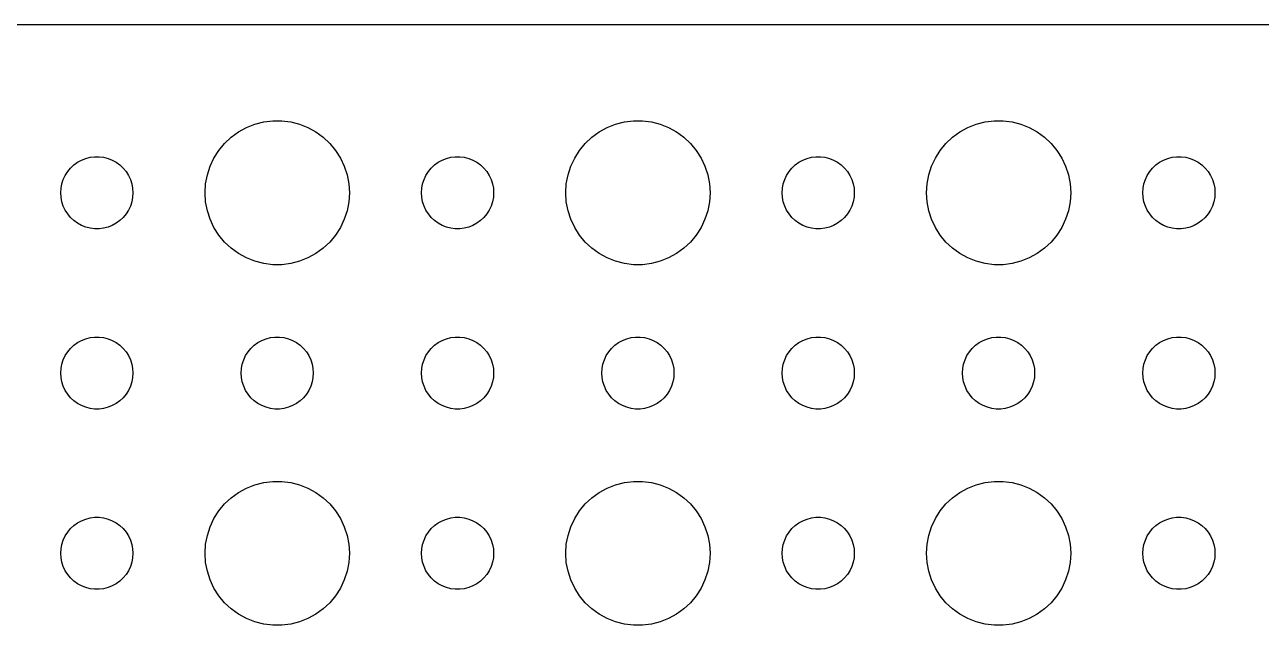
# Model space of a CAD drawing. Header units: metres. Extents: x -104 to 104, y -104 to 104.
# Drawn here: x -3 to 48.4, y 79.5 to 104.5 of the extents above; entities that cross this region are included whole.
import ezdxf

# ---------------------------------------------------------------- set-up
doc = ezdxf.new("R2010")
doc.units = ezdxf.units.M

msp = doc.modelspace()

# ---------------------------------------------------------------- linework, layer by layer
for p, q in [((99.8139, 104.49), (-99.8139, 104.49)), ((6.22266, 100.214), (6.57294, 100.353)), ((6.57294, 100.353), (6.93785, 100.447)), ((6.93785, 100.447), (7.31161, 100.494)), ((7.31161, 100.494), (7.68837, 100.494)), ((7.68837, 100.494), (8.06213, 100.447)), ((8.06213, 100.447), (8.42705, 100.353)), ((8.42705, 100.353), (8.77733, 100.214)), ((21.2227, 100.214), (21.5729, 100.353)), ((21.5729, 100.353), (21.9379, 100.447)), ((21.9379, 100.447), (22.3116, 100.494)), ((22.3116, 100.494), (22.6884, 100.494)), ((22.6884, 100.494), (23.0621, 100.447)), ((23.0621, 100.447), (23.427, 100.353)), ((23.427, 100.353), (23.7773, 100.214)), ((36.2227, 100.214), (36.5729, 100.353)), ((36.5729, 100.353), (36.9379, 100.447)), ((36.9379, 100.447), (37.3116, 100.494)), ((37.3116, 100.494), (37.6884, 100.494)), ((37.6884, 100.494), (38.0621, 100.447)), ((38.0621, 100.447), (38.427, 100.353)), ((38.427, 100.353), (38.7773, 100.214)), ((5.31308, 99.5536), (5.58772, 99.8115)), ((5.58772, 99.8115), (5.89252, 100.033)), ((5.89252, 100.033), (6.22266, 100.214)), ((8.77733, 100.214), (9.10747, 100.033)), ((9.10747, 100.033), (9.41226, 99.8115)), ((9.41226, 99.8115), (9.6869, 99.5536)), ((20.3131, 99.5536), (20.5877, 99.8115)), ((20.5877, 99.8115), (20.8925, 100.033)), ((20.8925, 100.033), (21.2227, 100.214)), ((23.7773, 100.214), (24.1075, 100.033)), ((24.1075, 100.033), (24.4123, 99.8115)), ((24.4123, 99.8115), (24.6869, 99.5536)), ((35.3131, 99.5536), (35.5877, 99.8115)), ((35.5877, 99.8115), (35.8925, 100.033)), ((35.8925, 100.033), (36.2227, 100.214)), ((38.7773, 100.214), (39.1075, 100.033)), ((39.1075, 100.033), (39.4123, 99.8115)), ((39.4123, 99.8115), (39.6869, 99.5536)), ((4.87108, 98.9453), (5.07294, 99.2634)), ((5.07294, 99.2634), (5.31308, 99.5536)), ((9.6869, 99.5536), (9.92705, 99.2634)), ((9.92705, 99.2634), (10.1289, 98.9453)), ((19.8711, 98.9453), (20.0729, 99.2634)), ((20.0729, 99.2634), (20.3131, 99.5536)), ((24.6869, 99.5536), (24.927, 99.2634)), ((24.927, 99.2634), (25.1289, 98.9453)), ((34.8711, 98.9453), (35.0729, 99.2634)), ((35.0729, 99.2634), (35.3131, 99.5536)), ((39.6869, 99.5536), (39.927, 99.2634)), ((39.927, 99.2634), (40.1289, 98.9453)), ((-0.95613, 98.6558), (-0.80373, 98.7665)), ((-0.80373, 98.7665), (-0.63866, 98.8572)), ((-0.63866, 98.8572), (-0.46352, 98.9266)), ((-0.46352, 98.9266), (-0.28107, 98.9734)), ((-0.28107, 98.9734), (-0.09418, 98.997)), ((-0.09418, 98.997), (0.09418, 98.997)), ((0.09418, 98.997), (0.28107, 98.9734)), ((0.28107, 98.9734), (0.46352, 98.9266)), ((0.46352, 98.9266), (0.63866, 98.8572)), ((0.63866, 98.8572), (0.80373, 98.7665)), ((0.80373, 98.7665), (0.95613, 98.6558)), ((4.71066, 98.6044), (4.87108, 98.9453)), ((10.1289, 98.9453), (10.2893, 98.6044)), ((14.0439, 98.6558), (14.1963, 98.7665)), ((14.1963, 98.7665), (14.3613, 98.8572)), ((14.3613, 98.8572), (14.5365, 98.9266)), ((14.5365, 98.9266), (14.7189, 98.9734)), ((14.7189, 98.9734), (14.9058, 98.997)), ((14.9058, 98.997), (15.0942, 98.997)), ((15.0942, 98.997), (15.2811, 98.9734)), ((15.2811, 98.9734), (15.4635, 98.9266)), ((15.4635, 98.9266), (15.6387, 98.8572)), ((15.6387, 98.8572), (15.8037, 98.7665)), ((15.8037, 98.7665), (15.9561, 98.6558)), ((19.7107, 98.6044), (19.8711, 98.9453)), ((25.1289, 98.9453), (25.2893, 98.6044)), ((29.0439, 98.6558), (29.1963, 98.7665)), ((29.1963, 98.7665), (29.3613, 98.8572)), ((29.3613, 98.8572), (29.5365, 98.9266)), ((29.5365, 98.9266), (29.7189, 98.9734)), ((29.7189, 98.9734), (29.9058, 98.997)), ((29.9058, 98.997), (30.0942, 98.997)), ((30.0942, 98.997), (30.2811, 98.9734)), ((30.2811, 98.9734), (30.4635, 98.9266)), ((30.4635, 98.9266), (30.6387, 98.8572)), ((30.6387, 98.8572), (30.8037, 98.7665)), ((30.8037, 98.7665), (30.9561, 98.6558)), ((34.7107, 98.6044), (34.8711, 98.9453)), ((40.1289, 98.9453), (40.2893, 98.6044)), ((44.0439, 98.6558), (44.1963, 98.7665)), ((44.1963, 98.7665), (44.3613, 98.8572)), ((44.3613, 98.8572), (44.5365, 98.9266)), ((44.5365, 98.9266), (44.7189, 98.9734)), ((44.7189, 98.9734), (44.9058, 98.997)), ((44.9058, 98.997), (45.0942, 98.997)), ((45.0942, 98.997), (45.2811, 98.9734)), ((45.2811, 98.9734), (45.4635, 98.9266)), ((45.4635, 98.9266), (45.6387, 98.8572)), ((45.6387, 98.8572), (45.8037, 98.7665)), ((45.8037, 98.7665), (45.9561, 98.6558)), ((-1.39465, 98.0522), (-1.31445, 98.2226)), ((-1.31445, 98.2226), (-1.21352, 98.3817)), ((-1.21352, 98.3817), (-1.09344, 98.5268)), ((-1.09344, 98.5268), (-0.95613, 98.6558)), ((0.95613, 98.6558), (1.09344, 98.5268)), ((1.09344, 98.5268), (1.21352, 98.3817)), ((1.21352, 98.3817), (1.31445, 98.2226)), ((1.31445, 98.2226), (1.39465, 98.0522)), ((4.52365, 97.876), (4.59424, 98.2461)), ((4.59424, 98.2461), (4.71066, 98.6044)), ((10.2893, 98.6044), (10.4057, 98.2461)), ((10.4057, 98.2461), (10.4763, 97.876)), ((13.6053, 98.0522), (13.6855, 98.2226)), ((13.6855, 98.2226), (13.7865, 98.3817)), ((13.7865, 98.3817), (13.9065, 98.5268)), ((13.9065, 98.5268), (14.0439, 98.6558)), ((15.9561, 98.6558), (16.0934, 98.5268)), ((16.0934, 98.5268), (16.2135, 98.3817)), ((16.2135, 98.3817), (16.3145, 98.2226)), ((16.3145, 98.2226), (16.3947, 98.0522)), ((19.5237, 97.876), (19.5942, 98.2461)), ((19.5942, 98.2461), (19.7107, 98.6044)), ((25.2893, 98.6044), (25.4057, 98.2461)), ((25.4057, 98.2461), (25.4763, 97.876)), ((28.6053, 98.0522), (28.6855, 98.2226)), ((28.6855, 98.2226), (28.7865, 98.3817)), ((28.7865, 98.3817), (28.9065, 98.5268)), ((28.9065, 98.5268), (29.0439, 98.6558)), ((30.9561, 98.6558), (31.0934, 98.5268)), ((31.0934, 98.5268), (31.2135, 98.3817)), ((31.2135, 98.3817), (31.3145, 98.2226)), ((31.3145, 98.2226), (31.3947, 98.0522)), ((34.5237, 97.876), (34.5942, 98.2461)), ((34.5942, 98.2461), (34.7107, 98.6044)), ((40.2893, 98.6044), (40.4057, 98.2461)), ((40.4057, 98.2461), (40.4763, 97.876)), ((43.6053, 98.0522), (43.6855, 98.2226)), ((43.6855, 98.2226), (43.7865, 98.3817)), ((43.7865, 98.3817), (43.9065, 98.5268)), ((43.9065, 98.5268), (44.0439, 98.6558)), ((45.9561, 98.6558), (46.0934, 98.5268)), ((46.0934, 98.5268), (46.2135, 98.3817)), ((46.2135, 98.3817), (46.3145, 98.2226)), ((46.3145, 98.2226), (46.3947, 98.0522)), ((-1.48816, 97.688), (-1.45287, 97.873)), ((-1.45287, 97.873), (-1.39465, 98.0522)), ((1.39465, 98.0522), (1.45287, 97.873)), ((1.45287, 97.873), (1.48816, 97.688)), ((4.5, 97.5), (4.52365, 97.876)), ((10.4763, 97.876), (10.5, 97.5)), ((13.5118, 97.688), (13.5471, 97.873)), ((13.5471, 97.873), (13.6053, 98.0522)), ((16.3947, 98.0522), (16.4529, 97.873)), ((16.4529, 97.873), (16.4882, 97.688)), ((19.5, 97.5), (19.5237, 97.876)), ((25.4763, 97.876), (25.5, 97.5)), ((28.5118, 97.688), (28.5471, 97.873)), ((28.5471, 97.873), (28.6053, 98.0522)), ((31.3947, 98.0522), (31.4529, 97.873)), ((31.4529, 97.873), (31.4882, 97.688)), ((34.5, 97.5), (34.5237, 97.876)), ((40.4763, 97.876), (40.5, 97.5)), ((43.5118, 97.688), (43.5471, 97.873)), ((43.5471, 97.873), (43.6053, 98.0522)), ((46.3947, 98.0522), (46.4529, 97.873)), ((46.4529, 97.873), (46.4882, 97.688)), ((-1.5, 97.5), (-1.48816, 97.688)), ((-1.48816, 97.312), (-1.5, 97.5)), ((-1.45287, 97.127), (-1.48816, 97.312)), ((1.48816, 97.312), (1.45287, 97.127)), ((1.48816, 97.688), (1.5, 97.5)), ((1.5, 97.5), (1.48816, 97.312)), ((4.52365, 97.124), (4.5, 97.5)), ((10.5, 97.5), (10.4763, 97.124)), ((13.5, 97.5), (13.5118, 97.688)), ((13.5118, 97.312), (13.5, 97.5)), ((13.5471, 97.127), (13.5118, 97.312)), ((16.4882, 97.312), (16.4529, 97.127)), ((16.4882, 97.688), (16.5, 97.5)), ((16.5, 97.5), (16.4882, 97.312)), ((19.5237, 97.124), (19.5, 97.5)), ((25.5, 97.5), (25.4763, 97.124)), ((28.5, 97.5), (28.5118, 97.688)), ((28.5118, 97.312), (28.5, 97.5)), ((28.5471, 97.127), (28.5118, 97.312)), ((31.4882, 97.312), (31.4529, 97.127)), ((31.4882, 97.688), (31.5, 97.5)), ((31.5, 97.5), (31.4882, 97.312)), ((34.5237, 97.124), (34.5, 97.5)), ((40.5, 97.5), (40.4763, 97.124)), ((43.5, 97.5), (43.5118, 97.688)), ((43.5118, 97.312), (43.5, 97.5)), ((43.5471, 97.127), (43.5118, 97.312)), ((46.4882, 97.312), (46.4529, 97.127)), ((46.4882, 97.688), (46.5, 97.5)), ((46.5, 97.5), (46.4882, 97.312)), ((-1.39465, 96.9478), (-1.45287, 97.127)), ((-1.31445, 96.7774), (-1.39465, 96.9478)), ((-1.21352, 96.6183), (-1.31445, 96.7774)), ((1.31445, 96.7774), (1.21352, 96.6183)), ((1.39465, 96.9478), (1.31445, 96.7774)), ((1.45287, 97.127), (1.39465, 96.9478)), ((4.59424, 96.7539), (4.52365, 97.124)), ((4.71066, 96.3956), (4.59424, 96.7539)), ((10.4057, 96.7539), (10.2893, 96.3956)), ((10.4763, 97.124), (10.4057, 96.7539)), ((13.6053, 96.9478), (13.5471, 97.127)), ((13.6855, 96.7774), (13.6053, 96.9478)), ((13.7865, 96.6183), (13.6855, 96.7774)), ((16.3145, 96.7774), (16.2135, 96.6183)), ((16.3947, 96.9478), (16.3145, 96.7774)), ((16.4529, 97.127), (16.3947, 96.9478)), ((19.5942, 96.7539), (19.5237, 97.124)), ((19.7107, 96.3956), (19.5942, 96.7539)), ((25.4057, 96.7539), (25.2893, 96.3956)), ((25.4763, 97.124), (25.4057, 96.7539)), ((28.6053, 96.9478), (28.5471, 97.127)), ((28.6855, 96.7774), (28.6053, 96.9478)), ((28.7865, 96.6183), (28.6855, 96.7774)), ((31.3145, 96.7774), (31.2135, 96.6183)), ((31.3947, 96.9478), (31.3145, 96.7774)), ((31.4529, 97.127), (31.3947, 96.9478)), ((34.5942, 96.7539), (34.5237, 97.124)), ((34.7107, 96.3956), (34.5942, 96.7539)), ((40.4057, 96.7539), (40.2893, 96.3956)), ((40.4763, 97.124), (40.4057, 96.7539)), ((43.6053, 96.9478), (43.5471, 97.127)), ((43.6855, 96.7774), (43.6053, 96.9478)), ((43.7865, 96.6183), (43.6855, 96.7774)), ((46.3145, 96.7774), (46.2135, 96.6183)), ((46.3947, 96.9478), (46.3145, 96.7774)), ((46.4529, 97.127), (46.3947, 96.9478)), ((-1.09344, 96.4732), (-1.21352, 96.6183)), ((-0.95613, 96.3442), (-1.09344, 96.4732)), ((-0.80373, 96.2335), (-0.95613, 96.3442)), ((-0.63866, 96.1428), (-0.80373, 96.2335)), ((0.80373, 96.2335), (0.63866, 96.1428)), ((0.95613, 96.3442), (0.80373, 96.2335)), ((1.09344, 96.4732), (0.95613, 96.3442)), ((1.21352, 96.6183), (1.09344, 96.4732)), ((4.87108, 96.0547), (4.71066, 96.3956)), ((10.2893, 96.3956), (10.1289, 96.0547)), ((13.9065, 96.4732), (13.7865, 96.6183)), ((14.0439, 96.3442), (13.9065, 96.4732)), ((14.1963, 96.2335), (14.0439, 96.3442)), ((14.3613, 96.1428), (14.1963, 96.2335)), ((15.8037, 96.2335), (15.6387, 96.1428)), ((15.9561, 96.3442), (15.8037, 96.2335)), ((16.0934, 96.4732), (15.9561, 96.3442)), ((16.2135, 96.6183), (16.0934, 96.4732)), ((19.8711, 96.0547), (19.7107, 96.3956)), ((25.2893, 96.3956), (25.1289, 96.0547)), ((28.9065, 96.4732), (28.7865, 96.6183)), ((29.0439, 96.3442), (28.9065, 96.4732)), ((29.1963, 96.2335), (29.0439, 96.3442)), ((29.3613, 96.1428), (29.1963, 96.2335)), ((30.8037, 96.2335), (30.6387, 96.1428)), ((30.9561, 96.3442), (30.8037, 96.2335)), ((31.0934, 96.4732), (30.9561, 96.3442)), ((31.2135, 96.6183), (31.0934, 96.4732)), ((34.8711, 96.0547), (34.7107, 96.3956)), ((40.2893, 96.3956), (40.1289, 96.0547)), ((43.9065, 96.4732), (43.7865, 96.6183)), ((44.0439, 96.3442), (43.9065, 96.4732)), ((44.1963, 96.2335), (44.0439, 96.3442)), ((44.3613, 96.1428), (44.1963, 96.2335)), ((45.8037, 96.2335), (45.6387, 96.1428)), ((45.9561, 96.3442), (45.8037, 96.2335)), ((46.0934, 96.4732), (45.9561, 96.3442)), ((46.2135, 96.6183), (46.0934, 96.4732)), ((-0.46352, 96.0734), (-0.63866, 96.1428)), ((-0.28107, 96.0266), (-0.46352, 96.0734)), ((-0.09418, 96.003), (-0.28107, 96.0266)), ((0.09418, 96.003), (-0.09418, 96.003)), ((0.28107, 96.0266), (0.09418, 96.003)), ((0.46352, 96.0734), (0.28107, 96.0266)), ((0.63866, 96.1428), (0.46352, 96.0734)), ((5.07294, 95.7366), (4.87108, 96.0547)), ((5.31308, 95.4464), (5.07294, 95.7366)), ((9.92705, 95.7366), (9.6869, 95.4464)), ((10.1289, 96.0547), (9.92705, 95.7366)), ((14.5365, 96.0734), (14.3613, 96.1428)), ((14.7189, 96.0266), (14.5365, 96.0734)), ((14.9058, 96.003), (14.7189, 96.0266)), ((15.0942, 96.003), (14.9058, 96.003)), ((15.2811, 96.0266), (15.0942, 96.003)), ((15.4635, 96.0734), (15.2811, 96.0266)), ((15.6387, 96.1428), (15.4635, 96.0734)), ((20.0729, 95.7366), (19.8711, 96.0547)), ((20.3131, 95.4464), (20.0729, 95.7366)), ((24.927, 95.7366), (24.6869, 95.4464)), ((25.1289, 96.0547), (24.927, 95.7366)), ((29.5365, 96.0734), (29.3613, 96.1428)), ((29.7189, 96.0266), (29.5365, 96.0734)), ((29.9058, 96.003), (29.7189, 96.0266)), ((30.0942, 96.003), (29.9058, 96.003)), ((30.2811, 96.0266), (30.0942, 96.003)), ((30.4635, 96.0734), (30.2811, 96.0266)), ((30.6387, 96.1428), (30.4635, 96.0734)), ((35.0729, 95.7366), (34.8711, 96.0547)), ((35.3131, 95.4464), (35.0729, 95.7366)), ((39.927, 95.7366), (39.6869, 95.4464)), ((40.1289, 96.0547), (39.927, 95.7366)), ((44.5365, 96.0734), (44.3613, 96.1428)), ((44.7189, 96.0266), (44.5365, 96.0734)), ((44.9058, 96.003), (44.7189, 96.0266)), ((45.0942, 96.003), (44.9058, 96.003)), ((45.2811, 96.0266), (45.0942, 96.003)), ((45.4635, 96.0734), (45.2811, 96.0266)), ((45.6387, 96.1428), (45.4635, 96.0734)), ((5.58772, 95.1885), (5.31308, 95.4464)), ((5.89252, 94.967), (5.58772, 95.1885)), ((9.41226, 95.1885), (9.10747, 94.967)), ((9.6869, 95.4464), (9.41226, 95.1885)), ((20.5877, 95.1885), (20.3131, 95.4464)), ((20.8925, 94.967), (20.5877, 95.1885)), ((24.4123, 95.1885), (24.1075, 94.967)), ((24.6869, 95.4464), (24.4123, 95.1885)), ((35.5877, 95.1885), (35.3131, 95.4464)), ((35.8925, 94.967), (35.5877, 95.1885)), ((39.4123, 95.1885), (39.1075, 94.967)), ((39.6869, 95.4464), (39.4123, 95.1885)), ((6.22266, 94.7855), (5.89252, 94.967)), ((6.57294, 94.6468), (6.22266, 94.7855)), ((6.93785, 94.5531), (6.57294, 94.6468)), ((8.42705, 94.6468), (8.06213, 94.5531)), ((8.77733, 94.7855), (8.42705, 94.6468)), ((9.10747, 94.967), (8.77733, 94.7855)), ((21.2227, 94.7855), (20.8925, 94.967)), ((21.5729, 94.6468), (21.2227, 94.7855)), ((21.9379, 94.5531), (21.5729, 94.6468)), ((23.427, 94.6468), (23.0621, 94.5531)), ((23.7773, 94.7855), (23.427, 94.6468)), ((24.1075, 94.967), (23.7773, 94.7855)), ((36.2227, 94.7855), (35.8925, 94.967)), ((36.5729, 94.6468), (36.2227, 94.7855)), ((36.9379, 94.5531), (36.5729, 94.6468)), ((38.427, 94.6468), (38.0621, 94.5531)), ((38.7773, 94.7855), (38.427, 94.6468)), ((39.1075, 94.967), (38.7773, 94.7855)), ((7.31161, 94.5059), (6.93785, 94.5531)), ((7.68837, 94.5059), (7.31161, 94.5059)), ((8.06213, 94.5531), (7.68837, 94.5059)), ((22.3116, 94.5059), (21.9379, 94.5531)), ((22.6884, 94.5059), (22.3116, 94.5059)), ((23.0621, 94.5531), (22.6884, 94.5059)), ((37.3116, 94.5059), (36.9379, 94.5531)), ((37.6884, 94.5059), (37.3116, 94.5059)), ((38.0621, 94.5531), (37.6884, 94.5059)), ((-1.21352, 90.8817), (-1.09344, 91.0268)), ((-1.09344, 91.0268), (-0.95613, 91.1558)), ((-0.95613, 91.1558), (-0.80373, 91.2665)), ((-0.80373, 91.2665), (-0.63866, 91.3572)), ((-0.63866, 91.3572), (-0.46352, 91.4266)), ((-0.46352, 91.4266), (-0.28107, 91.4734)), ((-0.28107, 91.4734), (-0.09418, 91.497)), ((-0.09418, 91.497), (0.09418, 91.497)), ((0.09418, 91.497), (0.28107, 91.4734)), ((0.28107, 91.4734), (0.46352, 91.4266)), ((0.46352, 91.4266), (0.63866, 91.3572)), ((0.63866, 91.3572), (0.80373, 91.2665)), ((0.80373, 91.2665), (0.95613, 91.1558)), ((0.95613, 91.1558), (1.09344, 91.0268)), ((1.09344, 91.0268), (1.21352, 90.8817)), ((6.28647, 90.8817), (6.40654, 91.0268)), ((6.40654, 91.0268), (6.54385, 91.1558)), ((6.54385, 91.1558), (6.69626, 91.2665)), ((6.69626, 91.2665), (6.86133, 91.3572)), ((6.86133, 91.3572), (7.03647, 91.4266)), ((7.03647, 91.4266), (7.21892, 91.4734)), ((7.21892, 91.4734), (7.40581, 91.497)), ((7.40581, 91.497), (7.59418, 91.497)), ((7.59418, 91.497), (7.78107, 91.4734)), ((7.78107, 91.4734), (7.96352, 91.4266)), ((7.96352, 91.4266), (8.13866, 91.3572)), ((8.13866, 91.3572), (8.30373, 91.2665)), ((8.30373, 91.2665), (8.45613, 91.1558)), ((8.45613, 91.1558), (8.59344, 91.0268)), ((8.59344, 91.0268), (8.71352, 90.8817)), ((13.7865, 90.8817), (13.9065, 91.0268)), ((13.9065, 91.0268), (14.0439, 91.1558)), ((14.0439, 91.1558), (14.1963, 91.2665)), ((14.1963, 91.2665), (14.3613, 91.3572)), ((14.3613, 91.3572), (14.5365, 91.4266)), ((14.5365, 91.4266), (14.7189, 91.4734)), ((14.7189, 91.4734), (14.9058, 91.497)), ((14.9058, 91.497), (15.0942, 91.497)), ((15.0942, 91.497), (15.2811, 91.4734)), ((15.2811, 91.4734), (15.4635, 91.4266)), ((15.4635, 91.4266), (15.6387, 91.3572)), ((15.6387, 91.3572), (15.8037, 91.2665)), ((15.8037, 91.2665), (15.9561, 91.1558)), ((15.9561, 91.1558), (16.0934, 91.0268)), ((16.0934, 91.0268), (16.2135, 90.8817)), ((21.2865, 90.8817), (21.4065, 91.0268)), ((21.4065, 91.0268), (21.5439, 91.1558)), ((21.5439, 91.1558), (21.6963, 91.2665)), ((21.6963, 91.2665), (21.8613, 91.3572)), ((21.8613, 91.3572), (22.0365, 91.4266)), ((22.0365, 91.4266), (22.2189, 91.4734)), ((22.2189, 91.4734), (22.4058, 91.497)), ((22.4058, 91.497), (22.5942, 91.497)), ((22.5942, 91.497), (22.7811, 91.4734)), ((22.7811, 91.4734), (22.9635, 91.4266)), ((22.9635, 91.4266), (23.1387, 91.3572)), ((23.1387, 91.3572), (23.3037, 91.2665)), ((23.3037, 91.2665), (23.4561, 91.1558)), ((23.4561, 91.1558), (23.5934, 91.0268)), ((23.5934, 91.0268), (23.7135, 90.8817)), ((28.7865, 90.8817), (28.9065, 91.0268)), ((28.9065, 91.0268), (29.0439, 91.1558)), ((29.0439, 91.1558), (29.1963, 91.2665)), ((29.1963, 91.2665), (29.3613, 91.3572)), ((29.3613, 91.3572), (29.5365, 91.4266)), ((29.5365, 91.4266), (29.7189, 91.4734)), ((29.7189, 91.4734), (29.9058, 91.497)), ((29.9058, 91.497), (30.0942, 91.497)), ((30.0942, 91.497), (30.2811, 91.4734)), ((30.2811, 91.4734), (30.4635, 91.4266)), ((30.4635, 91.4266), (30.6387, 91.3572)), ((30.6387, 91.3572), (30.8037, 91.2665)), ((30.8037, 91.2665), (30.9561, 91.1558)), ((30.9561, 91.1558), (31.0934, 91.0268)), ((31.0934, 91.0268), (31.2135, 90.8817)), ((36.2865, 90.8817), (36.4065, 91.0268)), ((36.4065, 91.0268), (36.5439, 91.1558)), ((36.5439, 91.1558), (36.6963, 91.2665)), ((36.6963, 91.2665), (36.8613, 91.3572)), ((36.8613, 91.3572), (37.0365, 91.4266)), ((37.0365, 91.4266), (37.2189, 91.4734)), ((37.2189, 91.4734), (37.4058, 91.497)), ((37.4058, 91.497), (37.5942, 91.497)), ((37.5942, 91.497), (37.7811, 91.4734)), ((37.7811, 91.4734), (37.9635, 91.4266)), ((37.9635, 91.4266), (38.1387, 91.3572)), ((38.1387, 91.3572), (38.3037, 91.2665)), ((38.3037, 91.2665), (38.4561, 91.1558)), ((38.4561, 91.1558), (38.5934, 91.0268)), ((38.5934, 91.0268), (38.7135, 90.8817)), ((43.7865, 90.8817), (43.9065, 91.0268)), ((43.9065, 91.0268), (44.0439, 91.1558)), ((44.0439, 91.1558), (44.1963, 91.2665)), ((44.1963, 91.2665), (44.3613, 91.3572)), ((44.3613, 91.3572), (44.5365, 91.4266)), ((44.5365, 91.4266), (44.7189, 91.4734)), ((44.7189, 91.4734), (44.9058, 91.497)), ((44.9058, 91.497), (45.0942, 91.497)), ((45.0942, 91.497), (45.2811, 91.4734)), ((45.2811, 91.4734), (45.4635, 91.4266)), ((45.4635, 91.4266), (45.6387, 91.3572)), ((45.6387, 91.3572), (45.8037, 91.2665)), ((45.8037, 91.2665), (45.9561, 91.1558)), ((45.9561, 91.1558), (46.0934, 91.0268)), ((46.0934, 91.0268), (46.2135, 90.8817)), ((-1.45287, 90.373), (-1.39465, 90.5522)), ((-1.39465, 90.5522), (-1.31445, 90.7226)), ((-1.31445, 90.7226), (-1.21352, 90.8817)), ((1.21352, 90.8817), (1.31445, 90.7226)), ((1.31445, 90.7226), (1.39465, 90.5522)), ((1.39465, 90.5522), (1.45287, 90.373)), ((6.04712, 90.373), (6.10533, 90.5522)), ((6.10533, 90.5522), (6.18553, 90.7226)), ((6.18553, 90.7226), (6.28647, 90.8817)), ((8.71352, 90.8817), (8.81445, 90.7226)), ((8.81445, 90.7226), (8.89465, 90.5522)), ((8.89465, 90.5522), (8.95287, 90.373)), ((13.5471, 90.373), (13.6053, 90.5522)), ((13.6053, 90.5522), (13.6855, 90.7226)), ((13.6855, 90.7226), (13.7865, 90.8817)), ((16.2135, 90.8817), (16.3145, 90.7226)), ((16.3145, 90.7226), (16.3947, 90.5522)), ((16.3947, 90.5522), (16.4529, 90.373)), ((21.0471, 90.373), (21.1053, 90.5522)), ((21.1053, 90.5522), (21.1855, 90.7226)), ((21.1855, 90.7226), (21.2865, 90.8817)), ((23.7135, 90.8817), (23.8145, 90.7226)), ((23.8145, 90.7226), (23.8947, 90.5522)), ((23.8947, 90.5522), (23.9529, 90.373)), ((28.5471, 90.373), (28.6053, 90.5522)), ((28.6053, 90.5522), (28.6855, 90.7226)), ((28.6855, 90.7226), (28.7865, 90.8817)), ((31.2135, 90.8817), (31.3145, 90.7226)), ((31.3145, 90.7226), (31.3947, 90.5522)), ((31.3947, 90.5522), (31.4529, 90.373)), ((36.0471, 90.373), (36.1053, 90.5522)), ((36.1053, 90.5522), (36.1855, 90.7226)), ((36.1855, 90.7226), (36.2865, 90.8817)), ((38.7135, 90.8817), (38.8145, 90.7226)), ((38.8145, 90.7226), (38.8947, 90.5522)), ((38.8947, 90.5522), (38.9529, 90.373)), ((43.5471, 90.373), (43.6053, 90.5522)), ((43.6053, 90.5522), (43.6855, 90.7226)), ((43.6855, 90.7226), (43.7865, 90.8817)), ((46.2135, 90.8817), (46.3145, 90.7226)), ((46.3145, 90.7226), (46.3947, 90.5522)), ((46.3947, 90.5522), (46.4529, 90.373)), ((-1.5, 90), (-1.48816, 90.188)), ((-1.48816, 89.812), (-1.5, 90)), ((-1.48816, 90.188), (-1.45287, 90.373)), ((1.45287, 90.373), (1.48816, 90.188)), ((1.48816, 90.188), (1.5, 90)), ((1.5, 90), (1.48816, 89.812)), ((6, 90), (6.01183, 90.188)), ((6.01183, 89.812), (6, 90)), ((6.01183, 90.188), (6.04712, 90.373)), ((8.95287, 90.373), (8.98816, 90.188)), ((8.98816, 90.188), (9, 90)), ((9, 90), (8.98816, 89.812)), ((13.5, 90), (13.5118, 90.188)), ((13.5118, 89.812), (13.5, 90)), ((13.5118, 90.188), (13.5471, 90.373)), ((16.4529, 90.373), (16.4882, 90.188)), ((16.4882, 90.188), (16.5, 90)), ((16.5, 90), (16.4882, 89.812)), ((21, 90), (21.0118, 90.188)), ((21.0118, 89.812), (21, 90)), ((21.0118, 90.188), (21.0471, 90.373)), ((23.9529, 90.373), (23.9882, 90.188)), ((23.9882, 90.188), (24, 90)), ((24, 90), (23.9882, 89.812)), ((28.5, 90), (28.5118, 90.188)), ((28.5118, 89.812), (28.5, 90)), ((28.5118, 90.188), (28.5471, 90.373)), ((31.4529, 90.373), (31.4882, 90.188)), ((31.4882, 90.188), (31.5, 90)), ((31.5, 90), (31.4882, 89.812)), ((36, 90), (36.0118, 90.188)), ((36.0118, 89.812), (36, 90)), ((36.0118, 90.188), (36.0471, 90.373)), ((38.9529, 90.373), (38.9882, 90.188)), ((38.9882, 90.188), (39, 90)), ((39, 90), (38.9882, 89.812)), ((43.5, 90), (43.5118, 90.188)), ((43.5118, 89.812), (43.5, 90)), ((43.5118, 90.188), (43.5471, 90.373)), ((46.4529, 90.373), (46.4882, 90.188)), ((46.4882, 90.188), (46.5, 90)), ((46.5, 90), (46.4882, 89.812)), ((-1.45287, 89.627), (-1.48816, 89.812)), ((-1.39465, 89.4478), (-1.45287, 89.627)), ((1.45287, 89.627), (1.39465, 89.4478)), ((1.48816, 89.812), (1.45287, 89.627)), ((6.04712, 89.627), (6.01183, 89.812)), ((6.10533, 89.4478), (6.04712, 89.627)), ((8.95287, 89.627), (8.89465, 89.4478)), ((8.98816, 89.812), (8.95287, 89.627)), ((13.5471, 89.627), (13.5118, 89.812)), ((13.6053, 89.4478), (13.5471, 89.627)), ((16.4529, 89.627), (16.3947, 89.4478)), ((16.4882, 89.812), (16.4529, 89.627)), ((21.0471, 89.627), (21.0118, 89.812)), ((21.1053, 89.4478), (21.0471, 89.627)), ((23.9529, 89.627), (23.8947, 89.4478)), ((23.9882, 89.812), (23.9529, 89.627)), ((28.5471, 89.627), (28.5118, 89.812)), ((28.6053, 89.4478), (28.5471, 89.627)), ((31.4529, 89.627), (31.3947, 89.4478)), ((31.4882, 89.812), (31.4529, 89.627)), ((36.0471, 89.627), (36.0118, 89.812)), ((36.1053, 89.4478), (36.0471, 89.627)), ((38.9529, 89.627), (38.8947, 89.4478)), ((38.9882, 89.812), (38.9529, 89.627)), ((43.5471, 89.627), (43.5118, 89.812)), ((43.6053, 89.4478), (43.5471, 89.627)), ((46.4529, 89.627), (46.3947, 89.4478)), ((46.4882, 89.812), (46.4529, 89.627)), ((-1.31445, 89.2774), (-1.39465, 89.4478)), ((-1.21352, 89.1183), (-1.31445, 89.2774)), ((-1.09344, 88.9732), (-1.21352, 89.1183)), ((-0.95613, 88.8442), (-1.09344, 88.9732)), ((1.09344, 88.9732), (0.95613, 88.8442)), ((1.21352, 89.1183), (1.09344, 88.9732)), ((1.31445, 89.2774), (1.21352, 89.1183)), ((1.39465, 89.4478), (1.31445, 89.2774)), ((6.18553, 89.2774), (6.10533, 89.4478)), ((6.28647, 89.1183), (6.18553, 89.2774)), ((6.40654, 88.9732), (6.28647, 89.1183)), ((6.54385, 88.8442), (6.40654, 88.9732)), ((8.59344, 88.9732), (8.45613, 88.8442)), ((8.71352, 89.1183), (8.59344, 88.9732)), ((8.81445, 89.2774), (8.71352, 89.1183)), ((8.89465, 89.4478), (8.81445, 89.2774)), ((13.6855, 89.2774), (13.6053, 89.4478)), ((13.7865, 89.1183), (13.6855, 89.2774)), ((13.9065, 88.9732), (13.7865, 89.1183)), ((14.0439, 88.8442), (13.9065, 88.9732)), ((16.0934, 88.9732), (15.9561, 88.8442)), ((16.2135, 89.1183), (16.0934, 88.9732)), ((16.3145, 89.2774), (16.2135, 89.1183)), ((16.3947, 89.4478), (16.3145, 89.2774)), ((21.1855, 89.2774), (21.1053, 89.4478)), ((21.2865, 89.1183), (21.1855, 89.2774)), ((21.4065, 88.9732), (21.2865, 89.1183)), ((21.5439, 88.8442), (21.4065, 88.9732)), ((23.5934, 88.9732), (23.4561, 88.8442)), ((23.7135, 89.1183), (23.5934, 88.9732)), ((23.8145, 89.2774), (23.7135, 89.1183)), ((23.8947, 89.4478), (23.8145, 89.2774)), ((28.6855, 89.2774), (28.6053, 89.4478)), ((28.7865, 89.1183), (28.6855, 89.2774)), ((28.9065, 88.9732), (28.7865, 89.1183)), ((29.0439, 88.8442), (28.9065, 88.9732)), ((31.0934, 88.9732), (30.9561, 88.8442)), ((31.2135, 89.1183), (31.0934, 88.9732)), ((31.3145, 89.2774), (31.2135, 89.1183)), ((31.3947, 89.4478), (31.3145, 89.2774)), ((36.1855, 89.2774), (36.1053, 89.4478)), ((36.2865, 89.1183), (36.1855, 89.2774)), ((36.4065, 88.9732), (36.2865, 89.1183)), ((36.5439, 88.8442), (36.4065, 88.9732)), ((38.5934, 88.9732), (38.4561, 88.8442)), ((38.7135, 89.1183), (38.5934, 88.9732)), ((38.8145, 89.2774), (38.7135, 89.1183)), ((38.8947, 89.4478), (38.8145, 89.2774)), ((43.6855, 89.2774), (43.6053, 89.4478)), ((43.7865, 89.1183), (43.6855, 89.2774)), ((43.9065, 88.9732), (43.7865, 89.1183)), ((44.0439, 88.8442), (43.9065, 88.9732)), ((46.0934, 88.9732), (45.9561, 88.8442)), ((46.2135, 89.1183), (46.0934, 88.9732)), ((46.3145, 89.2774), (46.2135, 89.1183)), ((46.3947, 89.4478), (46.3145, 89.2774)), ((-0.80373, 88.7335), (-0.95613, 88.8442)), ((-0.63866, 88.6428), (-0.80373, 88.7335)), ((-0.46352, 88.5734), (-0.63866, 88.6428)), ((-0.28107, 88.5266), (-0.46352, 88.5734)), ((-0.09418, 88.503), (-0.28107, 88.5266)), ((0.09418, 88.503), (-0.09418, 88.503)), ((0.28107, 88.5266), (0.09418, 88.503)), ((0.46352, 88.5734), (0.28107, 88.5266)), ((0.63866, 88.6428), (0.46352, 88.5734)), ((0.80373, 88.7335), (0.63866, 88.6428)), ((0.95613, 88.8442), (0.80373, 88.7335)), ((6.69626, 88.7335), (6.54385, 88.8442)), ((6.86133, 88.6428), (6.69626, 88.7335)), ((7.03647, 88.5734), (6.86133, 88.6428)), ((7.21892, 88.5266), (7.03647, 88.5734)), ((7.40581, 88.503), (7.21892, 88.5266)), ((7.59418, 88.503), (7.40581, 88.503)), ((7.78107, 88.5266), (7.59418, 88.503)), ((7.96352, 88.5734), (7.78107, 88.5266)), ((8.13866, 88.6428), (7.96352, 88.5734)), ((8.30373, 88.7335), (8.13866, 88.6428)), ((8.45613, 88.8442), (8.30373, 88.7335)), ((14.1963, 88.7335), (14.0439, 88.8442)), ((14.3613, 88.6428), (14.1963, 88.7335)), ((14.5365, 88.5734), (14.3613, 88.6428)), ((14.7189, 88.5266), (14.5365, 88.5734)), ((14.9058, 88.503), (14.7189, 88.5266)), ((15.0942, 88.503), (14.9058, 88.503)), ((15.2811, 88.5266), (15.0942, 88.503)), ((15.4635, 88.5734), (15.2811, 88.5266)), ((15.6387, 88.6428), (15.4635, 88.5734)), ((15.8037, 88.7335), (15.6387, 88.6428)), ((15.9561, 88.8442), (15.8037, 88.7335)), ((21.6963, 88.7335), (21.5439, 88.8442)), ((21.8613, 88.6428), (21.6963, 88.7335)), ((22.0365, 88.5734), (21.8613, 88.6428)), ((22.2189, 88.5266), (22.0365, 88.5734)), ((22.4058, 88.503), (22.2189, 88.5266)), ((22.5942, 88.503), (22.4058, 88.503)), ((22.7811, 88.5266), (22.5942, 88.503)), ((22.9635, 88.5734), (22.7811, 88.5266)), ((23.1387, 88.6428), (22.9635, 88.5734)), ((23.3037, 88.7335), (23.1387, 88.6428)), ((23.4561, 88.8442), (23.3037, 88.7335)), ((29.1963, 88.7335), (29.0439, 88.8442)), ((29.3613, 88.6428), (29.1963, 88.7335)), ((29.5365, 88.5734), (29.3613, 88.6428)), ((29.7189, 88.5266), (29.5365, 88.5734)), ((29.9058, 88.503), (29.7189, 88.5266)), ((30.0942, 88.503), (29.9058, 88.503)), ((30.2811, 88.5266), (30.0942, 88.503)), ((30.4635, 88.5734), (30.2811, 88.5266)), ((30.6387, 88.6428), (30.4635, 88.5734)), ((30.8037, 88.7335), (30.6387, 88.6428)), ((30.9561, 88.8442), (30.8037, 88.7335)), ((36.6963, 88.7335), (36.5439, 88.8442)), ((36.8613, 88.6428), (36.6963, 88.7335)), ((37.0365, 88.5734), (36.8613, 88.6428)), ((37.2189, 88.5266), (37.0365, 88.5734)), ((37.4058, 88.503), (37.2189, 88.5266)), ((37.5942, 88.503), (37.4058, 88.503)), ((37.7811, 88.5266), (37.5942, 88.503)), ((37.9635, 88.5734), (37.7811, 88.5266)), ((38.1387, 88.6428), (37.9635, 88.5734)), ((38.3037, 88.7335), (38.1387, 88.6428)), ((38.4561, 88.8442), (38.3037, 88.7335)), ((44.1963, 88.7335), (44.0439, 88.8442)), ((44.3613, 88.6428), (44.1963, 88.7335)), ((44.5365, 88.5734), (44.3613, 88.6428)), ((44.7189, 88.5266), (44.5365, 88.5734)), ((44.9058, 88.503), (44.7189, 88.5266)), ((45.0942, 88.503), (44.9058, 88.503)), ((45.2811, 88.5266), (45.0942, 88.503)), ((45.4635, 88.5734), (45.2811, 88.5266)), ((45.6387, 88.6428), (45.4635, 88.5734)), ((45.8037, 88.7335), (45.6387, 88.6428)), ((45.9561, 88.8442), (45.8037, 88.7335)), ((6.57294, 85.3532), (6.93785, 85.4469)), ((6.93785, 85.4469), (7.31161, 85.4941)), ((7.31161, 85.4941), (7.68837, 85.4941)), ((7.68837, 85.4941), (8.06213, 85.4469)), ((8.06213, 85.4469), (8.42705, 85.3532)), ((21.5729, 85.3532), (21.9379, 85.4469)), ((21.9379, 85.4469), (22.3116, 85.4941)), ((22.3116, 85.4941), (22.6884, 85.4941)), ((22.6884, 85.4941), (23.0621, 85.4469)), ((23.0621, 85.4469), (23.427, 85.3532)), ((36.5729, 85.3532), (36.9379, 85.4469)), ((36.9379, 85.4469), (37.3116, 85.4941)), ((37.3116, 85.4941), (37.6884, 85.4941)), ((37.6884, 85.4941), (38.0621, 85.4469)), ((38.0621, 85.4469), (38.427, 85.3532)), ((5.58772, 84.8115), (5.89252, 85.033)), ((5.89252, 85.033), (6.22266, 85.2145)), ((6.22266, 85.2145), (6.57294, 85.3532)), ((8.42705, 85.3532), (8.77733, 85.2145)), ((8.77733, 85.2145), (9.10747, 85.033)), ((9.10747, 85.033), (9.41226, 84.8115)), ((20.5877, 84.8115), (20.8925, 85.033)), ((20.8925, 85.033), (21.2227, 85.2145)), ((21.2227, 85.2145), (21.5729, 85.3532)), ((23.427, 85.3532), (23.7773, 85.2145)), ((23.7773, 85.2145), (24.1075, 85.033)), ((24.1075, 85.033), (24.4123, 84.8115)), ((35.5877, 84.8115), (35.8925, 85.033)), ((35.8925, 85.033), (36.2227, 85.2145)), ((36.2227, 85.2145), (36.5729, 85.3532)), ((38.427, 85.3532), (38.7773, 85.2145)), ((38.7773, 85.2145), (39.1075, 85.033)), ((39.1075, 85.033), (39.4123, 84.8115)), ((5.07294, 84.2634), (5.31308, 84.5536)), ((5.31308, 84.5536), (5.58772, 84.8115)), ((9.41226, 84.8115), (9.6869, 84.5536)), ((9.6869, 84.5536), (9.92705, 84.2634)), ((20.0729, 84.2634), (20.3131, 84.5536)), ((20.3131, 84.5536), (20.5877, 84.8115)), ((24.4123, 84.8115), (24.6869, 84.5536)), ((24.6869, 84.5536), (24.927, 84.2634)), ((35.0729, 84.2634), (35.3131, 84.5536)), ((35.3131, 84.5536), (35.5877, 84.8115)), ((39.4123, 84.8115), (39.6869, 84.5536)), ((39.6869, 84.5536), (39.927, 84.2634)), ((-0.80373, 83.7665), (-0.63866, 83.8572)), ((-0.63866, 83.8572), (-0.46352, 83.9266)), ((-0.46352, 83.9266), (-0.28107, 83.9734)), ((-0.28107, 83.9734), (-0.09418, 83.997)), ((-0.09418, 83.997), (0.09418, 83.997)), ((0.09418, 83.997), (0.28107, 83.9734)), ((0.28107, 83.9734), (0.46352, 83.9266)), ((0.46352, 83.9266), (0.63866, 83.8572)), ((0.63866, 83.8572), (0.80373, 83.7665)), ((4.71066, 83.6044), (4.87108, 83.9453)), ((4.87108, 83.9453), (5.07294, 84.2634)), ((9.92705, 84.2634), (10.1289, 83.9453)), ((10.1289, 83.9453), (10.2893, 83.6044)), ((14.1963, 83.7665), (14.3613, 83.8572)), ((14.3613, 83.8572), (14.5365, 83.9266)), ((14.5365, 83.9266), (14.7189, 83.9734)), ((14.7189, 83.9734), (14.9058, 83.997)), ((14.9058, 83.997), (15.0942, 83.997)), ((15.0942, 83.997), (15.2811, 83.9734)), ((15.2811, 83.9734), (15.4635, 83.9266)), ((15.4635, 83.9266), (15.6387, 83.8572)), ((15.6387, 83.8572), (15.8037, 83.7665)), ((19.7107, 83.6044), (19.8711, 83.9453)), ((19.8711, 83.9453), (20.0729, 84.2634)), ((24.927, 84.2634), (25.1289, 83.9453)), ((25.1289, 83.9453), (25.2893, 83.6044)), ((29.1963, 83.7665), (29.3613, 83.8572)), ((29.3613, 83.8572), (29.5365, 83.9266)), ((29.5365, 83.9266), (29.7189, 83.9734)), ((29.7189, 83.9734), (29.9058, 83.997)), ((29.9058, 83.997), (30.0942, 83.997)), ((30.0942, 83.997), (30.2811, 83.9734)), ((30.2811, 83.9734), (30.4635, 83.9266)), ((30.4635, 83.9266), (30.6387, 83.8572)), ((30.6387, 83.8572), (30.8037, 83.7665)), ((34.7107, 83.6044), (34.8711, 83.9453)), ((34.8711, 83.9453), (35.0729, 84.2634)), ((39.927, 84.2634), (40.1289, 83.9453)), ((40.1289, 83.9453), (40.2893, 83.6044)), ((44.1963, 83.7665), (44.3613, 83.8572)), ((44.3613, 83.8572), (44.5365, 83.9266)), ((44.5365, 83.9266), (44.7189, 83.9734)), ((44.7189, 83.9734), (44.9058, 83.997)), ((44.9058, 83.997), (45.0942, 83.997)), ((45.0942, 83.997), (45.2811, 83.9734)), ((45.2811, 83.9734), (45.4635, 83.9266)), ((45.4635, 83.9266), (45.6387, 83.8572)), ((45.6387, 83.8572), (45.8037, 83.7665)), ((-1.31445, 83.2226), (-1.21352, 83.3817)), ((-1.21352, 83.3817), (-1.09344, 83.5268)), ((-1.09344, 83.5268), (-0.95613, 83.6558)), ((-0.95613, 83.6558), (-0.80373, 83.7665)), ((0.80373, 83.7665), (0.95613, 83.6558)), ((0.95613, 83.6558), (1.09344, 83.5268)), ((1.09344, 83.5268), (1.21352, 83.3817)), ((1.21352, 83.3817), (1.31445, 83.2226)), ((4.59424, 83.2461), (4.71066, 83.6044)), ((10.2893, 83.6044), (10.4057, 83.2461)), ((13.6855, 83.2226), (13.7865, 83.3817)), ((13.7865, 83.3817), (13.9065, 83.5268)), ((13.9065, 83.5268), (14.0439, 83.6558)), ((14.0439, 83.6558), (14.1963, 83.7665)), ((15.8037, 83.7665), (15.9561, 83.6558)), ((15.9561, 83.6558), (16.0934, 83.5268)), ((16.0934, 83.5268), (16.2135, 83.3817)), ((16.2135, 83.3817), (16.3145, 83.2226)), ((19.5942, 83.2461), (19.7107, 83.6044)), ((25.2893, 83.6044), (25.4057, 83.2461)), ((28.6855, 83.2226), (28.7865, 83.3817)), ((28.7865, 83.3817), (28.9065, 83.5268)), ((28.9065, 83.5268), (29.0439, 83.6558)), ((29.0439, 83.6558), (29.1963, 83.7665)), ((30.8037, 83.7665), (30.9561, 83.6558)), ((30.9561, 83.6558), (31.0934, 83.5268)), ((31.0934, 83.5268), (31.2135, 83.3817)), ((31.2135, 83.3817), (31.3145, 83.2226)), ((34.5942, 83.2461), (34.7107, 83.6044)), ((40.2893, 83.6044), (40.4057, 83.2461)), ((43.6855, 83.2226), (43.7865, 83.3817)), ((43.7865, 83.3817), (43.9065, 83.5268)), ((43.9065, 83.5268), (44.0439, 83.6558)), ((44.0439, 83.6558), (44.1963, 83.7665)), ((45.8037, 83.7665), (45.9561, 83.6558)), ((45.9561, 83.6558), (46.0934, 83.5268)), ((46.0934, 83.5268), (46.2135, 83.3817)), ((46.2135, 83.3817), (46.3145, 83.2226)), ((-1.48816, 82.688), (-1.45287, 82.873)), ((-1.45287, 82.873), (-1.39465, 83.0522)), ((-1.39465, 83.0522), (-1.31445, 83.2226)), ((1.31445, 83.2226), (1.39465, 83.0522)), ((1.39465, 83.0522), (1.45287, 82.873)), ((1.45287, 82.873), (1.48816, 82.688)), ((4.5, 82.5), (4.52365, 82.876)), ((4.52365, 82.876), (4.59424, 83.2461)), ((10.4057, 83.2461), (10.4763, 82.876)), ((10.4763, 82.876), (10.5, 82.5)), ((13.5118, 82.688), (13.5471, 82.873)), ((13.5471, 82.873), (13.6053, 83.0522)), ((13.6053, 83.0522), (13.6855, 83.2226)), ((16.3145, 83.2226), (16.3947, 83.0522)), ((16.3947, 83.0522), (16.4529, 82.873)), ((16.4529, 82.873), (16.4882, 82.688)), ((19.5, 82.5), (19.5237, 82.876)), ((19.5237, 82.876), (19.5942, 83.2461)), ((25.4057, 83.2461), (25.4763, 82.876)), ((25.4763, 82.876), (25.5, 82.5)), ((28.5118, 82.688), (28.5471, 82.873)), ((28.5471, 82.873), (28.6053, 83.0522)), ((28.6053, 83.0522), (28.6855, 83.2226)), ((31.3145, 83.2226), (31.3947, 83.0522)), ((31.3947, 83.0522), (31.4529, 82.873)), ((31.4529, 82.873), (31.4882, 82.688)), ((34.5, 82.5), (34.5237, 82.876)), ((34.5237, 82.876), (34.5942, 83.2461)), ((40.4057, 83.2461), (40.4763, 82.876)), ((40.4763, 82.876), (40.5, 82.5)), ((43.5118, 82.688), (43.5471, 82.873)), ((43.5471, 82.873), (43.6053, 83.0522)), ((43.6053, 83.0522), (43.6855, 83.2226)), ((46.3145, 83.2226), (46.3947, 83.0522)), ((46.3947, 83.0522), (46.4529, 82.873)), ((46.4529, 82.873), (46.4882, 82.688)), ((-1.5, 82.5), (-1.48816, 82.688)), ((-1.48816, 82.312), (-1.5, 82.5)), ((-1.45287, 82.127), (-1.48816, 82.312)), ((1.48816, 82.312), (1.45287, 82.127)), ((1.48816, 82.688), (1.5, 82.5)), ((1.5, 82.5), (1.48816, 82.312)), ((4.52365, 82.124), (4.5, 82.5)), ((10.5, 82.5), (10.4763, 82.124)), ((13.5, 82.5), (13.5118, 82.688)), ((13.5118, 82.312), (13.5, 82.5)), ((13.5471, 82.127), (13.5118, 82.312)), ((16.4882, 82.312), (16.4529, 82.127)), ((16.4882, 82.688), (16.5, 82.5)), ((16.5, 82.5), (16.4882, 82.312)), ((19.5237, 82.124), (19.5, 82.5)), ((25.5, 82.5), (25.4763, 82.124)), ((28.5, 82.5), (28.5118, 82.688)), ((28.5118, 82.312), (28.5, 82.5)), ((28.5471, 82.127), (28.5118, 82.312)), ((31.4882, 82.312), (31.4529, 82.127)), ((31.4882, 82.688), (31.5, 82.5)), ((31.5, 82.5), (31.4882, 82.312)), ((34.5237, 82.124), (34.5, 82.5)), ((40.5, 82.5), (40.4763, 82.124)), ((43.5, 82.5), (43.5118, 82.688)), ((43.5118, 82.312), (43.5, 82.5)), ((43.5471, 82.127), (43.5118, 82.312)), ((46.4882, 82.312), (46.4529, 82.127)), ((46.4882, 82.688), (46.5, 82.5)), ((46.5, 82.5), (46.4882, 82.312)), ((-1.39465, 81.9478), (-1.45287, 82.127)), ((-1.31445, 81.7774), (-1.39465, 81.9478)), ((-1.21352, 81.6183), (-1.31445, 81.7774)), ((1.31445, 81.7774), (1.21352, 81.6183)), ((1.39465, 81.9478), (1.31445, 81.7774)), ((1.45287, 82.127), (1.39465, 81.9478)), ((4.59424, 81.7539), (4.52365, 82.124)), ((10.4763, 82.124), (10.4057, 81.7539)), ((13.6053, 81.9478), (13.5471, 82.127)), ((13.6855, 81.7774), (13.6053, 81.9478)), ((13.7865, 81.6183), (13.6855, 81.7774)), ((16.3145, 81.7774), (16.2135, 81.6183)), ((16.3947, 81.9478), (16.3145, 81.7774)), ((16.4529, 82.127), (16.3947, 81.9478)), ((19.5942, 81.7539), (19.5237, 82.124)), ((25.4763, 82.124), (25.4057, 81.7539)), ((28.6053, 81.9478), (28.5471, 82.127)), ((28.6855, 81.7774), (28.6053, 81.9478)), ((28.7865, 81.6183), (28.6855, 81.7774)), ((31.3145, 81.7774), (31.2135, 81.6183)), ((31.3947, 81.9478), (31.3145, 81.7774)), ((31.4529, 82.127), (31.3947, 81.9478)), ((34.5942, 81.7539), (34.5237, 82.124)), ((40.4763, 82.124), (40.4057, 81.7539)), ((43.6053, 81.9478), (43.5471, 82.127)), ((43.6855, 81.7774), (43.6053, 81.9478)), ((43.7865, 81.6183), (43.6855, 81.7774)), ((46.3145, 81.7774), (46.2135, 81.6183)), ((46.3947, 81.9478), (46.3145, 81.7774)), ((46.4529, 82.127), (46.3947, 81.9478)), ((-1.09344, 81.4732), (-1.21352, 81.6183)), ((-0.95613, 81.3442), (-1.09344, 81.4732)), ((-0.80373, 81.2335), (-0.95613, 81.3442)), ((0.95613, 81.3442), (0.80373, 81.2335)), ((1.09344, 81.4732), (0.95613, 81.3442)), ((1.21352, 81.6183), (1.09344, 81.4732)), ((4.71066, 81.3956), (4.59424, 81.7539)), ((4.87108, 81.0547), (4.71066, 81.3956)), ((10.2893, 81.3956), (10.1289, 81.0547)), ((10.4057, 81.7539), (10.2893, 81.3956)), ((13.9065, 81.4732), (13.7865, 81.6183)), ((14.0439, 81.3442), (13.9065, 81.4732)), ((14.1963, 81.2335), (14.0439, 81.3442)), ((15.9561, 81.3442), (15.8037, 81.2335)), ((16.0934, 81.4732), (15.9561, 81.3442)), ((16.2135, 81.6183), (16.0934, 81.4732)), ((19.7107, 81.3956), (19.5942, 81.7539)), ((19.8711, 81.0547), (19.7107, 81.3956)), ((25.2893, 81.3956), (25.1289, 81.0547)), ((25.4057, 81.7539), (25.2893, 81.3956)), ((28.9065, 81.4732), (28.7865, 81.6183)), ((29.0439, 81.3442), (28.9065, 81.4732)), ((29.1963, 81.2335), (29.0439, 81.3442)), ((30.9561, 81.3442), (30.8037, 81.2335)), ((31.0934, 81.4732), (30.9561, 81.3442)), ((31.2135, 81.6183), (31.0934, 81.4732)), ((34.7107, 81.3956), (34.5942, 81.7539)), ((34.8711, 81.0547), (34.7107, 81.3956)), ((40.2893, 81.3956), (40.1289, 81.0547)), ((40.4057, 81.7539), (40.2893, 81.3956)), ((43.9065, 81.4732), (43.7865, 81.6183)), ((44.0439, 81.3442), (43.9065, 81.4732)), ((44.1963, 81.2335), (44.0439, 81.3442)), ((45.9561, 81.3442), (45.8037, 81.2335)), ((46.0934, 81.4732), (45.9561, 81.3442)), ((46.2135, 81.6183), (46.0934, 81.4732)), ((-0.63866, 81.1428), (-0.80373, 81.2335)), ((-0.46352, 81.0734), (-0.63866, 81.1428)), ((-0.28107, 81.0266), (-0.46352, 81.0734)), ((-0.09418, 81.003), (-0.28107, 81.0266)), ((0.09418, 81.003), (-0.09418, 81.003)), ((0.28107, 81.0266), (0.09418, 81.003)), ((0.46352, 81.0734), (0.28107, 81.0266)), ((0.63866, 81.1428), (0.46352, 81.0734)), ((0.80373, 81.2335), (0.63866, 81.1428)), ((5.07294, 80.7366), (4.87108, 81.0547)), ((10.1289, 81.0547), (9.92705, 80.7366)), ((14.3613, 81.1428), (14.1963, 81.2335)), ((14.5365, 81.0734), (14.3613, 81.1428)), ((14.7189, 81.0266), (14.5365, 81.0734)), ((14.9058, 81.003), (14.7189, 81.0266)), ((15.0942, 81.003), (14.9058, 81.003)), ((15.2811, 81.0266), (15.0942, 81.003)), ((15.4635, 81.0734), (15.2811, 81.0266)), ((15.6387, 81.1428), (15.4635, 81.0734)), ((15.8037, 81.2335), (15.6387, 81.1428)), ((20.0729, 80.7366), (19.8711, 81.0547)), ((25.1289, 81.0547), (24.927, 80.7366)), ((29.3613, 81.1428), (29.1963, 81.2335)), ((29.5365, 81.0734), (29.3613, 81.1428)), ((29.7189, 81.0266), (29.5365, 81.0734)), ((29.9058, 81.003), (29.7189, 81.0266)), ((30.0942, 81.003), (29.9058, 81.003)), ((30.2811, 81.0266), (30.0942, 81.003)), ((30.4635, 81.0734), (30.2811, 81.0266)), ((30.6387, 81.1428), (30.4635, 81.0734)), ((30.8037, 81.2335), (30.6387, 81.1428)), ((35.0729, 80.7366), (34.8711, 81.0547)), ((40.1289, 81.0547), (39.927, 80.7366)), ((44.3613, 81.1428), (44.1963, 81.2335)), ((44.5365, 81.0734), (44.3613, 81.1428)), ((44.7189, 81.0266), (44.5365, 81.0734)), ((44.9058, 81.003), (44.7189, 81.0266)), ((45.0942, 81.003), (44.9058, 81.003)), ((45.2811, 81.0266), (45.0942, 81.003)), ((45.4635, 81.0734), (45.2811, 81.0266)), ((45.6387, 81.1428), (45.4635, 81.0734)), ((45.8037, 81.2335), (45.6387, 81.1428)), ((5.31308, 80.4464), (5.07294, 80.7366)), ((5.58772, 80.1885), (5.31308, 80.4464)), ((9.6869, 80.4464), (9.41226, 80.1885)), ((9.92705, 80.7366), (9.6869, 80.4464)), ((20.3131, 80.4464), (20.0729, 80.7366)), ((20.5877, 80.1885), (20.3131, 80.4464)), ((24.6869, 80.4464), (24.4123, 80.1885)), ((24.927, 80.7366), (24.6869, 80.4464)), ((35.3131, 80.4464), (35.0729, 80.7366)), ((35.5877, 80.1885), (35.3131, 80.4464)), ((39.6869, 80.4464), (39.4123, 80.1885)), ((39.927, 80.7366), (39.6869, 80.4464)), ((5.89252, 79.967), (5.58772, 80.1885)), ((6.22266, 79.7855), (5.89252, 79.967)), ((6.57294, 79.6468), (6.22266, 79.7855)), ((8.77733, 79.7855), (8.42705, 79.6468)), ((9.10747, 79.967), (8.77733, 79.7855)), ((9.41226, 80.1885), (9.10747, 79.967)), ((20.8925, 79.967), (20.5877, 80.1885)), ((21.2227, 79.7855), (20.8925, 79.967)), ((21.5729, 79.6468), (21.2227, 79.7855)), ((23.7773, 79.7855), (23.427, 79.6468)), ((24.1075, 79.967), (23.7773, 79.7855)), ((24.4123, 80.1885), (24.1075, 79.967)), ((35.8925, 79.967), (35.5877, 80.1885)), ((36.2227, 79.7855), (35.8925, 79.967)), ((36.5729, 79.6468), (36.2227, 79.7855)), ((38.7773, 79.7855), (38.427, 79.6468)), ((39.1075, 79.967), (38.7773, 79.7855)), ((39.4123, 80.1885), (39.1075, 79.967)), ((6.93785, 79.5531), (6.57294, 79.6468)), ((7.31161, 79.5059), (6.93785, 79.5531)), ((7.68837, 79.5059), (7.31161, 79.5059)), ((8.06213, 79.5531), (7.68837, 79.5059)), ((8.42705, 79.6468), (8.06213, 79.5531)), ((21.9379, 79.5531), (21.5729, 79.6468)), ((22.3116, 79.5059), (21.9379, 79.5531)), ((22.6884, 79.5059), (22.3116, 79.5059)), ((23.0621, 79.5531), (22.6884, 79.5059)), ((23.427, 79.6468), (23.0621, 79.5531)), ((36.9379, 79.5531), (36.5729, 79.6468)), ((37.3116, 79.5059), (36.9379, 79.5531)), ((37.6884, 79.5059), (37.3116, 79.5059)), ((38.0621, 79.5531), (37.6884, 79.5059)), ((38.427, 79.6468), (38.0621, 79.5531))]:
    msp.add_line(p, q)

doc.saveas('drawing.dxf')
